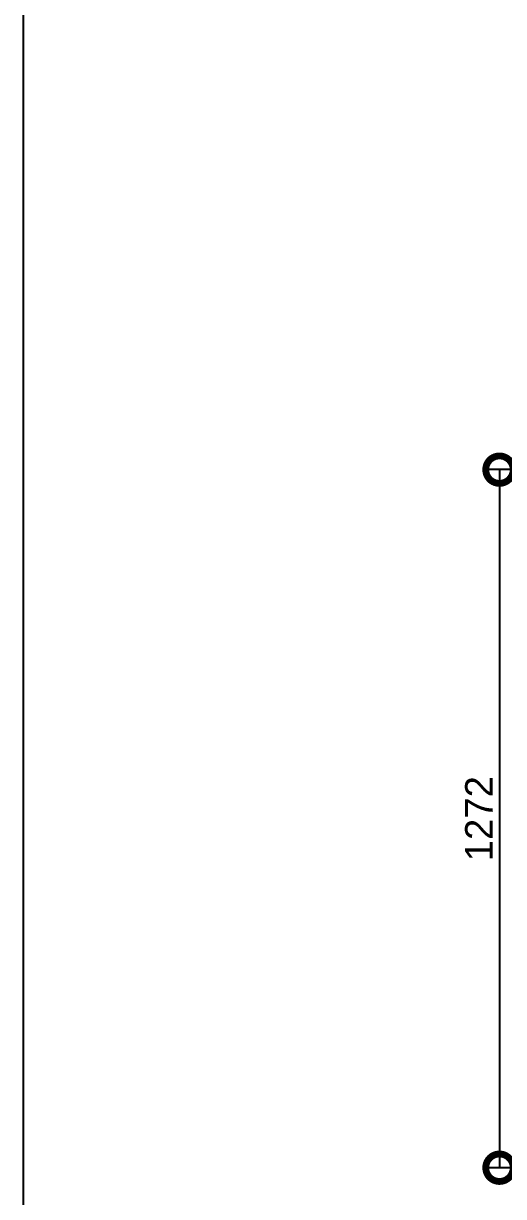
# Model space of a CAD drawing. Header units: millimetres. Extents: x -13324 to 13450, y -2140 to 8293.
# Drawn here: x -13324 to -12449, y 2932 to 5070 of the extents above; entities that cross this region are included whole.
import ezdxf

# ---------------------------------------------------------------- set-up
doc = ezdxf.new("R2010")
doc.units = ezdxf.units.MM
doc.header["$MEASUREMENT"] = 0
doc.header["$PDMODE"] = 2
doc.layers.get('0').update_dxf_attribs({"lineweight": 5})
doc.layers.add('Ramka', color=7, linetype='Continuous', plot=False)
doc.layers.add('Wymiary', color=102, linetype='Continuous', lineweight=5)
doc.styles.get("Standard").update_dxf_attribs({"font": 'ARIAL.TTF'})
doc.dimstyles.new('ISO-25', dxfattribs={"dimscale": 20, "dimtxt": 2.5, "dimasz": 5, "dimexe": 1.25, "dimexo": 0.625, "dimtad": 1, "dimtxsty": 'Standard', "dimblk": 'DOTSMALL', "dimcen": 2.5, "dimadec": 0, "dimazin": 0, "dimtfac": 1, "dimtmove": 0, "dimatfit": 3, "dimfxl": 0, "dimarcsym": 0})

# ---------------------------------------------------------------- blocks, each defined once
blk = doc.blocks.new('_DotSmall')
at = {"color": 0, "const_width": 0.5}
blk.add_lwpolyline([(-0.0625, 0, 1), (0.0625, 0, 1)], format="xyb", close=True, dxfattribs=at)
blk = doc.blocks.new('*D91')
at = {"layer": 'Defpoints', "color": 0}
for p in [(-12271.7, 4256.8), (-12456.6, 2984.8), (-12284.2, 2984.8)]:
    blk.add_point(p, dxfattribs=at)
at = {"layer": 'Wymiary', "color": 0, "lineweight": -2}
for p, q in [((-12284.2, 4256.8), (-12481.6, 4256.8)), ((-12456.6, 4256.8), (-12456.6, 2984.8)), ((-12296.7, 2984.8), (-12481.6, 2984.8))]:
    blk.add_line(p, q, dxfattribs=at)
at = {"layer": 'Wymiary', "color": 0, "lineweight": -2, "xscale": 100, "yscale": 100, "zscale": 100}
for p, rotation in [((-12456.6, 4256.8), 90), ((-12456.6, 2984.8), 270)]:
    blk.add_blockref('_DotSmall', p, dxfattribs=dict(at, rotation=rotation))
at = {"layer": 'Wymiary', "color": 0, "insert": (-12494.2, 3620.8), "char_height": 50, "attachment_point": 5, "rotation": 90}
blk.add_mtext('1272', dxfattribs=at)

msp = doc.modelspace()

# ---------------------------------------------------------------- linework, layer by layer
at = {"layer": 'Ramka'}
msp.add_lwpolyline([(-13324.036, 8293.373), (-3775.916, 8293.373), (-3775.916, 1846.348), (-13324.036, 1846.348)], close=True, dxfattribs=at)

# ---------------------------------------------------------------- dimensions: what is measured, and where the dimension line sits
at = {"layer": 'Wymiary'}
dim = msp.add_linear_dim(base=(-12456.581, 2984.775), p1=(-12271.728, 4256.771), p2=(-12284.228, 2984.775), angle=90, dimstyle='ISO-25', override={"dimtmove": 1}, dxfattribs=at)
dim.commit()
dim.dimension.update_dxf_attribs({"geometry": '*D91', "text_midpoint": (-12494.183, 3620.773)})

doc.saveas('drawing.dxf')
